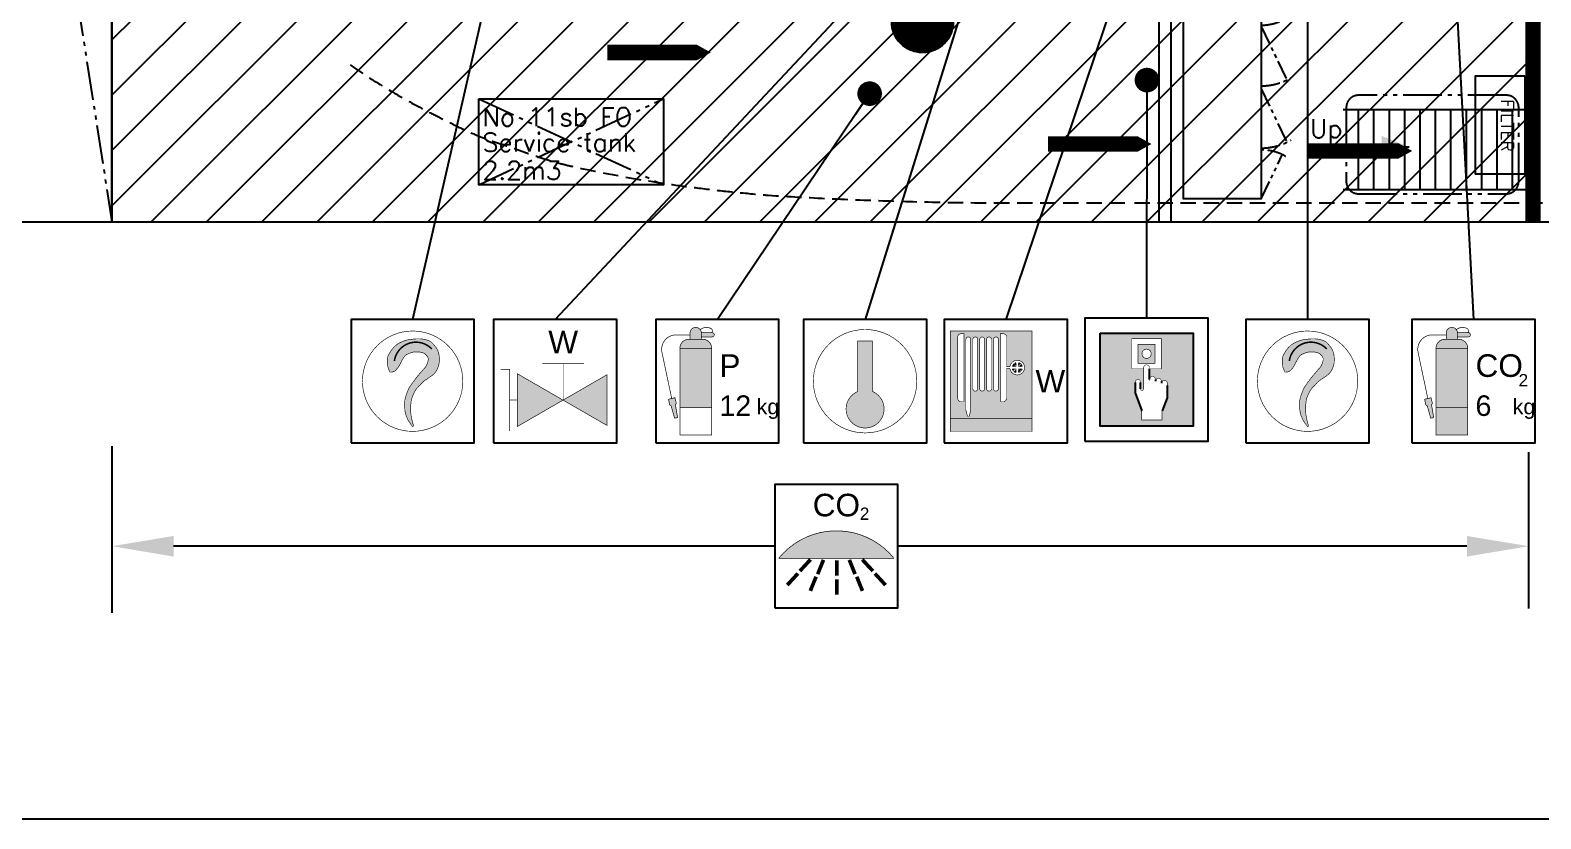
# Model space of a CAD drawing. Header units: millimetres. Extents: x 1084702 to 1166801, y 36632 to 124519.
# Drawn here: x 1097230 to 1109492, y 38184 to 44588 of the extents above; entities that cross this region are included whole.
import ezdxf
from ezdxf.enums import TextEntityAlignment as Align

# ---------------------------------------------------------------- set-up
doc = ezdxf.new("R2010")
doc.units = ezdxf.units.MM
doc.header["$LTSCALE"] = 250
for name, pattern in [('DASHED', [0.75, 0.5, -0.25]), ('PHANTOM', [2.1, 1.25, -0.2, 0.125, -0.2, 0.125, -0.2]), ('PHANTOM2', [1.25, 0.625, -0.125, 0.125, -0.125, 0.125, -0.125])]:
    doc.linetypes.add(name, pattern=pattern)
doc.layers.get('0').update_dxf_attribs({"color": 255})
for name, color, linetype in [('%posline', 240, 'Continuous'), ('%symbol', 1, 'Continuous'), ('S0CO1', 1, 'Continuous'), ('SAFECO1', 10, 'Continuous'), ('SAFECO2', 50, 'Continuous'), ('SAFECO253', 253, 'Continuous'), ('SAFECO3', 80, 'Continuous'), ('SAFECO7', 255, 'Continuous'), ('SAFETX1', 1, 'Continuous')]:
    doc.layers.add(name, color=color, linetype=linetype)
doc.styles.add('18', font='romans', dxfattribs={"height": 180})
doc.styles.add('ROMANS', font='ROMANS.shx', dxfattribs={"height": 100})
doc.styles.add('SYMBOL TXT', font='arial.ttf')
doc.dimstyles.new('dott', dxfattribs={"dimscale": 100, "dimtxt": 150, "dimasz": 0.01, "dimexe": 0.5, "dimexo": 1, "dimgap": 1, "dimtad": 1, "dimdsep": 46, "dimtxsty": 'ROMANS', "dimcen": 1.5, "dimclrd": 1, "dimclre": 1, "dimclrt": 2, "dimazin": 2, "dimtfac": 1, "dimtmove": 2, "dimatfit": 3, "dimldrblk": 'DOT', "dimfxl": 1, "dimtvp": 100, "dimtolj": 1, "dimarcsym": 0})
pattern_1 = [(90, (-22923.392, -82019.804), (-18.095804, 1e-15), [])]

# ---------------------------------------------------------------- blocks, each defined once
blk = doc.blocks.new('A.2.32CO2_SYMB')
at = {"layer": 'SAFECO253'}
h = blk.add_hatch(color=256, dxfattribs=at)
h.dxf.hatch_style = 1
edge = h.paths.add_edge_path()
edge.add_arc((0, 28), 723, 39.0733, 140.9267)
edge.add_line((-561, 483), (561, 483))
at = {"layer": 'SAFECO7', "lineweight": -3}
blk.add_lwpolyline([(-600, 0), (600, 0), (600, 1200), (-600, 1200)], close=True, dxfattribs=at)
at = {"layer": 'SAFECO7', "const_width": 6.68}
blk.add_lwpolyline([(561, 483, 0.47619), (-561, 483)], format="xyb", close=True, dxfattribs=at)
at = {"layer": 'SAFECO7', "const_width": 36}
for points in [[(-252, 470), (-356, 358)], [(-126, 467), (-182, 328)], [(5, 463), (5, 312)], [(126, 467), (182, 328)], [(252, 470), (356, 358)], [(-375, 334), (-479, 221)], [(-198, 303), (-254, 165)], [(5, 278), (5, 127)], [(198, 303), (254, 165)], [(375, 334), (479, 221)]]:
    blk.add_lwpolyline(points, dxfattribs=at)
at = {"layer": 'SAFECO7', "style": 'SYMBOL TXT'}
blk.add_text('CO', height=220, dxfattribs=at).set_placement((0, 1001), align=Align.MIDDLE_CENTER)
blk.add_text('2', height=120, dxfattribs=at).set_placement((228, 857))
at = {"layer": 'SAFETX1', "style": 'SYMBOL TXT'}
blk.add_attdef('CAP.', text='', height=200, dxfattribs=at).set_placement((0, 1341), align=Align.MIDDLE_CENTER)
blk = doc.blocks.new('A.2.15W_SYMB')
at = {"layer": 'SAFECO1'}
h = blk.add_hatch(color=256, dxfattribs=at)
h.dxf.hatch_style = 1
h.paths.add_polyline_path([(-369, 673), (-369, 158), (78, 416)])
at = {"layer": 'SAFECO3'}
h = blk.add_hatch(color=256, dxfattribs=at)
h.dxf.hatch_style = 1
h.paths.add_polyline_path([(505, 663), (78, 416), (505, 169)])
at = {"layer": 'SAFECO7', "lineweight": -3}
blk.add_lwpolyline([(-600, 0), (600, 0), (600, 1200), (-600, 1200)], close=True, dxfattribs=at)
at = {"layer": 'SAFECO7', "const_width": 6}
for points in [[(78, 771), (-126, 771)], [(78, 416), (78, 771)], [(78, 771), (281, 771)], [(-442, 116), (-442, 716), (-531, 716)], [(-369, 416), (-442, 416)]]:
    blk.add_lwpolyline(points, dxfattribs=at)
blk.add_lwpolyline([(505, 663), (505, 169), (-369, 673), (-369, 158)], close=True, dxfattribs=at)
at = {"layer": 'SAFECO7', "style": 'SYMBOL TXT'}
blk.add_text('W', height=220, dxfattribs=at).set_placement((78, 981), align=Align.MIDDLE_CENTER)
blk = doc.blocks.new('A.2.27W_SYMB')
at = {"layer": 'SAFECO1'}
h = blk.add_hatch(color=256, dxfattribs=at)
h.dxf.hatch_style = 1
h.paths.add_polyline_path([(-540, 238), (255, 238), (255, 1090), (-540, 1090)])
edge = h.paths.add_edge_path(flags=16)
edge.add_line((-373, 256), (-358, 256))
edge.add_line((-358, 256), (-342, 320))
edge.add_line((-342, 320), (-342, 1007))
edge.add_arc((-366, 1007), 24, 0, 180)
edge.add_line((-390, 1007), (-390, 320))
edge.add_line((-390, 320), (-373, 256))
edge = h.paths.add_edge_path(flags=16)
edge.add_line((-469, 432), (-469, 1032))
edge.add_arc((-439, 1032), 30, 90, 180, ccw=False)
edge.add_line((-439, 1062), (-409, 1062))
edge.add_line((-409, 1062), (-409, 402))
edge.add_line((-409, 402), (-439, 402))
edge.add_arc((-439, 432), 30, 180, 270, ccw=False)
edge = h.paths.add_edge_path(flags=16)
edge.add_line((-207, 527), (-207, 1007))
edge.add_arc((-231, 1007), 24, 0, 180)
edge.add_line((-255, 1007), (-255, 527))
edge.add_arc((-231, 527), 24, 180, 360)
edge = h.paths.add_edge_path(flags=16)
edge.add_line((-140, 527), (-140, 1007))
edge.add_arc((-164, 1007), 24, 0, 180)
edge.add_line((-188, 1007), (-188, 527))
edge.add_arc((-164, 527), 24, 180, 360)
edge = h.paths.add_edge_path(flags=16)
edge.add_line((-54, 402), (-24, 402))
edge.add_arc((-24, 432), 30, 270, 360)
edge.add_line((6, 432), (6, 723))
edge.add_line((6, 723), (40, 723))
edge.add_arc((112, 732), 72, 187.6623, 532.3377)
edge.add_line((40, 742), (6, 742))
edge.add_line((6, 742), (6, 1032))
edge.add_arc((-24, 1032), 30, 0, 90)
edge.add_line((-24, 1062), (-54, 1062))
edge.add_line((-54, 1062), (-54, 402))
edge = h.paths.add_edge_path(flags=16)
edge.add_line((-274, 527), (-274, 1007))
edge.add_arc((-298, 1007), 24, 0, 180)
edge.add_line((-322, 1007), (-322, 527))
edge.add_arc((-298, 527), 24, 180, 360)
edge = h.paths.add_edge_path(flags=16)
edge.add_line((-121, 1007), (-121, 527))
edge.add_arc((-97, 527), 24, 180, 360)
edge.add_line((-73, 527), (-73, 1007))
edge.add_arc((-97, 1007), 24, 0, 180)
at = {"layer": 'SAFECO3'}
h = blk.add_hatch(color=256, dxfattribs=at)
h.dxf.hatch_style = 1
h.paths.add_polyline_path([(-540, 238), (-540, 110), (255, 110), (255, 238)])
at = {"layer": 'SAFECO7'}
h = blk.add_hatch(dxfattribs=at)
h.set_pattern_fill('_USER', color=256, scale=24, angle=45, pattern_type=0)
h.set_pattern_definition([(45, (-6674.275, -55859.614), (-16.970563, 16.970563), [])])
edge = h.paths.add_edge_path()
edge.add_line((124, 684), (124, 720))
edge.add_line((124, 720), (160, 720))
edge.add_arc((112, 732), 50.1, 284.3786, 345.4006, ccw=False)
edge = h.paths.add_edge_path()
edge.add_arc((112, 732), 50.1, 14.5994, 75.6214)
edge.add_line((124, 781), (124, 745))
edge.add_line((124, 745), (160, 745))
edge = h.paths.add_edge_path()
edge.add_arc((112, 732), 50.1, 104.3786, 165.4006)
edge.add_line((63, 745), (99, 745))
edge.add_line((99, 745), (99, 781))
edge = h.paths.add_edge_path()
edge.add_arc((112, 732), 50.1, 194.5994, 255.6214, ccw=False)
edge.add_line((63, 720), (99, 720))
edge.add_line((99, 720), (99, 684))
at = {"layer": 'SAFECO7', "lineweight": -3}
blk.add_lwpolyline([(-600, 0), (600, 0), (600, 1200), (-600, 1200)], close=True, dxfattribs=at)
at = {"layer": 'SAFECO7', "const_width": 6}
for points in [[(-540, 238), (255, 238), (255, 1090), (-540, 1090)], [(255, 110), (255, 238), (-540, 238), (-540, 110)]]:
    blk.add_lwpolyline(points, close=True, dxfattribs=at)
for points in [[(-469, 432), (-469, 1032, -0.414214), (-439, 1062), (-409, 1062), (-409, 402), (-439, 402, -0.414214)], [(-373, 256), (-358, 256), (-342, 320), (-342, 1007, 1), (-390, 1007), (-390, 320)], [(-274, 527), (-274, 1007, 1), (-322, 1007), (-322, 527, 1)], [(-207, 527), (-207, 1007, 1), (-255, 1007), (-255, 527, 1)], [(-140, 527), (-140, 1007, 1), (-188, 1007), (-188, 527, 1)], [(-121, 1007), (-121, 527, 1), (-73, 527), (-73, 1007, 1)], [(-54, 402), (-24, 402, 0.414214), (6, 432), (6, 723), (40, 723, 14.933034), (40, 742), (6, 742), (6, 1032, 0.414214), (-24, 1062), (-54, 1062)], [(99, 781, 0.272735), (63, 745), (99, 745)], [(160, 745, 0.272735), (124, 781), (124, 745)], [(99, 684, -0.272735), (63, 720), (99, 720)], [(124, 684), (124, 720), (160, 720, -0.272735)]]:
    blk.add_lwpolyline(points, format="xyb", close=True, dxfattribs=at)
at = {"layer": 'SAFECO7', "style": 'SYMBOL TXT'}
blk.add_text('W', height=220, dxfattribs=at).set_placement((433, 600), align=Align.MIDDLE_CENTER)
at = {"layer": 'SAFETX1', "style": 'SYMBOL TXT'}
blk.add_attdef('LENGTH', text='', height=200, dxfattribs=at).set_placement((746, 600), align=Align.MIDDLE_LEFT)
blk = doc.blocks.new('A.2.28P_SYMB')
at = {"layer": 'SAFECO1'}
h = blk.add_hatch(color=256, dxfattribs=at)
h.dxf.hatch_style = 1
h.paths.add_polyline_path([(-137, 1008), (-284, 1008, 0.403094), (-365, 920), (-56, 920, 0.403094)])
h.paths.add_polyline_path([(-56, 920), (-365, 920), (-365, 342), (-56, 342)])
at = {"layer": 'SAFECO7'}
h = blk.add_hatch(color=256, dxfattribs=at)
h.dxf.hatch_style = 1
h.paths.add_polyline_path([(-51, 1073), (-156, 1073, -0.018519), (-156, 1069), (-156, 1032), (-51, 1032, 1)])
h.paths.add_polyline_path([(-156, 1069, 1), (-266, 1069), (-266, 1008), (-156, 1008)])
h.paths.add_polyline_path([(-400, 384), (-409, 371), (-387, 245), (-417, 240), (-451, 361), (-465, 369), (-476, 424), (-445, 431), (-414, 439)])
at = {"layer": 'SAFECO7', "lineweight": -3}
blk.add_lwpolyline([(-600, 0), (600, 0), (600, 1200), (-600, 1200)], close=True, dxfattribs=at)
at = {"layer": 'SAFECO7', "const_width": 6.68}
for points in [[(-445, 431), (-540, 881, -0.452225), (-413, 1051), (-266, 1051)], [(-156, 1008), (-156, 1069, 1), (-266, 1069), (-266, 1008)], [(-167, 1103), (-158, 1109, -0.258087), (-64, 1114, -0.513256), (-56, 1073)], [(-156, 1073), (-51, 1073, -1), (-51, 1032), (-156, 1032)]]:
    blk.add_lwpolyline(points, format="xyb", dxfattribs=at)
blk.add_lwpolyline([(-137, 1008), (-284, 1008, 0.403094), (-365, 920), (-56, 920, 0.403094)], format="xyb", close=True, dxfattribs=at)
blk.add_lwpolyline([(-56, 76), (-365, 76), (-365, 920), (-56, 920)], close=True, dxfattribs=at)
for points in [[(-388, 246), (-409, 371), (-400, 384), (-414, 439), (-445, 431), (-476, 424), (-465, 369), (-451, 361), (-417, 240), (-387, 245)], [(-56, 342), (-365, 342)]]:
    blk.add_lwpolyline(points, dxfattribs=at)
at = {"layer": 'SAFECO7', "style": 'SYMBOL TXT'}
for s, height, p in [('P', 220, (20, 576)), ('kg', 150, (382, 232))]:
    blk.add_text(s, height=height, dxfattribs=at).set_placement(p, align=Align.BOTTOM_LEFT)
blk.add_attdef('CAP.', text='', height=200, dxfattribs=at).set_placement((20, 202), align=Align.BOTTOM_LEFT)
blk = doc.blocks.new('A.2.28CO2_SYMB')
at = {"layer": 'SAFECO1'}
h = blk.add_hatch(color=256, dxfattribs=at)
h.dxf.hatch_style = 1
h.paths.add_polyline_path([(-137, 1008), (-284, 1008, 0.403094), (-365, 920), (-56, 920, 0.403094)])
h.paths.add_polyline_path([(-56, 920), (-365, 920), (-365, 342), (-56, 342)])
at = {"layer": 'SAFECO253'}
h = blk.add_hatch(color=256, dxfattribs=at)
h.dxf.hatch_style = 1
h.paths.add_polyline_path([(-56, 342), (-365, 342), (-365, 76), (-56, 76)])
at = {"layer": 'SAFECO7'}
h = blk.add_hatch(color=256, dxfattribs=at)
h.dxf.hatch_style = 1
h.paths.add_polyline_path([(-51, 1073), (-156, 1073, -0.018519), (-156, 1069), (-156, 1032), (-51, 1032, 1)])
h.paths.add_polyline_path([(-156, 1069, 1), (-266, 1069), (-266, 1008), (-156, 1008)])
h.paths.add_polyline_path([(-400, 384), (-409, 371), (-387, 245), (-417, 240), (-451, 361), (-465, 369), (-476, 424), (-445, 431), (-414, 439)])
at = {"layer": 'SAFECO7', "lineweight": -3}
blk.add_lwpolyline([(-600, 0), (600, 0), (600, 1200), (-600, 1200)], close=True, dxfattribs=at)
at = {"layer": 'SAFECO7', "const_width": 6.68}
for points in [[(-445, 431), (-540, 881, -0.452225), (-413, 1051), (-266, 1051)], [(-156, 1008), (-156, 1069, 1), (-266, 1069), (-266, 1008)], [(-167, 1103), (-158, 1109, -0.258087), (-64, 1114, -0.513256), (-56, 1073)], [(-156, 1073), (-51, 1073, -1), (-51, 1032), (-156, 1032)]]:
    blk.add_lwpolyline(points, format="xyb", dxfattribs=at)
blk.add_lwpolyline([(-137, 1008), (-284, 1008, 0.403094), (-365, 920), (-56, 920, 0.403094)], format="xyb", close=True, dxfattribs=at)
blk.add_lwpolyline([(-56, 76), (-365, 76), (-365, 920), (-56, 920)], close=True, dxfattribs=at)
for points in [[(-388, 246), (-409, 371), (-400, 384), (-414, 439), (-445, 431), (-476, 424), (-465, 369), (-451, 361), (-417, 240), (-387, 245)], [(-56, 342), (-365, 342)]]:
    blk.add_lwpolyline(points, dxfattribs=at)
at = {"layer": 'SAFECO7', "style": 'SYMBOL TXT'}
for s, height, p in [('CO', 220, (20, 576)), ('kg', 150, (382, 232))]:
    blk.add_text(s, height=height, dxfattribs=at).set_placement(p, align=Align.BOTTOM_LEFT)
blk.add_text('2', height=120, dxfattribs=at).set_placement((439, 550))
blk.add_attdef('CAP.', text='', height=200, dxfattribs=at).set_placement((20, 202), align=Align.BOTTOM_LEFT)
blk = doc.blocks.new('A.2.40_SYMB')
at = {"layer": 'SAFECO1'}
h = blk.add_hatch(color=256, dxfattribs=at)
h.paths.add_polyline_path([(453, 1053), (-453, 1053), (-453, 147), (453, 147)])
h.paths.add_polyline_path([(-144, 1000), (144, 1000), (144, 706), (29, 706), (29, 603, -1), (87, 603), (87, 586, -1), (144, 586), (144, 565, -1), (202, 565), (202, 424), (151, 296), (151, 207), (-47, 207), (-47, 296), (-110, 472), (-110, 573, -1.129147), (-59, 573), (-59, 508, 0.839168), (-29, 508), (-29, 706), (-144, 706)], flags=16)
h.paths.add_polyline_path([(-83, 944), (83, 944), (83, 761), (-83, 761)], flags=0)
h.paths.add_polyline_path([(0, 898, -1), (0, 808, -1)], flags=0)
at = {"layer": 'SAFECO7'}
for p, q in [((29, 603), (29, 706)), ((87, 603), (87, 586)), ((-110, 573), (-110, 472)), ((-110, 472), (-47, 296)), ((-59, 511), (-59, 573)), ((144, 586), (144, 565)), ((202, 544), (202, 424)), ((202, 424), (151, 296))]:
    blk.add_line(p, q, dxfattribs=at)
at = {"layer": 'SAFECO7', "lineweight": -3}
blk.add_lwpolyline([(-600, 0), (600, 0), (600, 1200), (-600, 1200)], close=True, dxfattribs=at)
at = {"layer": 'SAFECO7'}
blk.add_lwpolyline([(-453, 1053), (453, 1053), (453, 147), (-453, 147)], close=True, dxfattribs=at)
for points, const_width in [([(29, 589), (29, 706), (144, 706), (144, 1000), (-144, 1000), (-144, 706), (-29, 706), (-29, 508, -0.839168), (-59, 508), (-59, 573, 1.129147), (-110, 573), (-110, 472), (-47, 296), (-47, 207), (151, 207), (151, 296), (202, 424), (202, 565, 1), (144, 565), (144, 586, 1), (87, 586), (87, 603, 1), (29, 603)], 4.76), ([(-29, 706), (-29, 715, -1.026159), (29, 715), (29, 706), (144, 706), (144, 1000), (-144, 1000), (-144, 706)], 4.76), ([(0, 898, 1), (0, 808, 1), (0, 898, 1)], 6.26)]:
    blk.add_lwpolyline(points, format="xyb", dxfattribs=dict(at, const_width=const_width))
at = {"layer": 'SAFECO7', "const_width": 6.26}
blk.add_lwpolyline([(-83, 761), (83, 761), (83, 944), (-83, 944)], close=True, dxfattribs=at)
blk = doc.blocks.new('A.2.42_SYMB')
at = {"layer": 'SAFECO1'}
h = blk.add_hatch(color=256, dxfattribs=at)
h.dxf.hatch_style = 1
edge = h.paths.add_edge_path()
edge.add_line((71, 500), (71, 991))
edge.add_line((71, 991), (-71, 991))
edge.add_line((-71, 991), (-71, 500))
edge.add_arc((0, 329), 185, 112.519, 270)
edge.add_arc((0, 329), 185, 270, 427.481)
at = {"layer": 'SAFECO7', "lineweight": -3}
blk.add_lwpolyline([(-600, 0), (600, 0), (600, 1200), (-600, 1200)], close=True, dxfattribs=at)
at = {"layer": 'SAFECO7', "const_width": 6}
blk.add_lwpolyline([(0, 1104, 1), (0, 96, 1), (0, 1104)], format="xyb", dxfattribs=at)
blk.add_lwpolyline([(71, 500), (71, 991), (-71, 991), (-71, 500, 0.82054), (0, 144, 0.82054)], format="xyb", close=True, dxfattribs=at)
blk = doc.blocks.new('A.2.41_SYMB')
at = {"layer": 'SAFECO1'}
h = blk.add_hatch(color=256, dxfattribs=at)
h.dxf.hatch_style = 1
h.paths.add_polyline_path([(-220, 689), (-226, 701), (-232, 713), (-236, 724), (-240, 735), (-242, 746), (-244, 756), (-246, 766), (-246, 775), (-247, 784), (-247, 792), (-247, 800), (-247, 807), (-247, 814), (-246, 821), (-245, 827), (-244, 833), (-242, 838), (-240, 844), (-238, 849), (-236, 854), (-233, 859), (-230, 864), (-228, 868), (-225, 873), (-222, 878), (-219, 883), (-216, 888), (-213, 893), (-210, 898), (-206, 903), (-203, 907), (-199, 912), (-196, 917), (-192, 921), (-188, 926), (-184, 930), (-179, 934), (-175, 938), (-171, 942), (-167, 946), (-163, 949), (-159, 953), (-155, 956), (-150, 959), (-146, 962), (-142, 964), (-137, 967), (-133, 970), (-128, 972), (-123, 975), (-118, 977), (-113, 980), (-108, 982), (-102, 985), (-97, 987), (-92, 989), (-87, 991), (-82, 993), (-76, 995), (-71, 996), (-66, 998), (-60, 1000), (-54, 1001), (-48, 1003), (-41, 1004), (-34, 1005), (-26, 1006), (-19, 1007), (-11, 1009), (-3, 1009), (5, 1010), (13, 1011), (21, 1012), (28, 1012), (36, 1013), (43, 1013), (50, 1013), (58, 1013), (65, 1013), (72, 1013), (79, 1012), (86, 1012), (93, 1011), (99, 1010), (106, 1009), (113, 1008), (119, 1006), (126, 1005), (133, 1003), (139, 1001), (146, 999), (152, 997), (159, 994), (164, 992), (170, 989), (176, 985), (181, 982), (185, 978), (189, 974), (193, 970), (197, 966), (201, 962), (204, 958), (207, 955), (210, 951), (212, 948), (215, 945), (217, 942), (219, 940), (222, 937), (224, 933), (227, 930), (229, 926), (232, 922), (235, 918), (237, 913), (240, 908), (243, 903), (245, 898), (247, 893), (249, 887), (251, 881), (253, 875), (254, 868), (256, 862), (257, 855), (258, 848), (259, 841), (259, 834), (260, 826), (260, 819), (260, 811), (260, 804), (260, 796), (259, 789), (259, 782), (258, 776), (257, 769), (256, 763), (254, 757), (253, 751), (251, 746), (249, 740), (247, 734), (245, 729), (242, 723), (240, 718), (237, 712), (234, 707), (231, 702), (228, 697), (225, 692), (222, 688), (219, 684), (216, 680), (212, 676), (209, 673), (205, 669), (201, 665), (196, 662), (192, 658), (187, 654), (182, 650), (176, 647), (171, 643), (165, 639), (159, 635), (154, 631), (148, 627), (142, 623), (137, 620), (131, 616), (125, 612), (120, 608), (115, 604), (109, 600), (104, 596), (99, 591), (94, 586), (90, 581), (85, 576), (80, 572), (76, 567), (72, 562), (67, 558), (63, 554), (59, 550), (55, 545), (51, 541), (47, 537), (43, 533), (40, 529), (36, 524), (33, 520), (30, 515), (27, 510), (24, 505), (22, 501), (19, 496), (16, 491), (14, 486), (11, 481), (9, 476), (7, 471), (5, 466), (2, 461), (0, 456), (-2, 451), (-4, 446), (-5, 441), (-7, 436), (-9, 430), (-10, 425), (-12, 419), (-13, 413), (-14, 407), (-15, 400), (-16, 394), (-16, 387), (-17, 379), (-18, 372), (-18, 365), (-18, 357), (-19, 349), (-19, 341), (-19, 332), (-19, 324), (-19, 316), (-19, 308), (-18, 300), (-18, 292), (-17, 285), (-17, 278), (-16, 271), (-15, 265), (-13, 258), (-12, 252), (-11, 246), (-10, 241), (-9, 235), (-8, 229), (-6, 223), (-5, 218), (-4, 212), (-3, 207), (-2, 202), (-1, 198), (0, 193), (1, 189), (3, 186), (4, 182), (5, 179), (6, 177), (7, 174), (8, 172), (8, 170), (9, 167), (8, 165), (8, 164), (7, 162), (6, 161), (5, 159), (4, 159), (3, 158), (1, 158), (0, 159), (-1, 159), (-3, 160), (-4, 161), (-5, 163), (-7, 165), (-8, 167), (-10, 169), (-11, 171), (-13, 173), (-15, 175), (-16, 178), (-18, 181), (-20, 183), (-22, 186), (-24, 189), (-26, 192), (-28, 195), (-30, 198), (-32, 202), (-35, 205), (-37, 208), (-39, 212), (-41, 215), (-43, 219), (-45, 223), (-47, 227), (-49, 231), (-50, 235), (-52, 238), (-54, 242), (-56, 247), (-58, 251), (-60, 255), (-61, 259), (-63, 263), (-65, 268), (-66, 272), (-68, 276), (-69, 281), (-70, 286), (-71, 291), (-72, 296), (-73, 301), (-74, 307), (-75, 313), (-75, 319), (-76, 325), (-76, 332), (-77, 338), (-77, 345), (-77, 352), (-77, 358), (-78, 365), (-78, 371), (-78, 376), (-78, 382), (-78, 387), (-78, 392), (-78, 396), (-77, 401), (-77, 405), (-76, 410), (-76, 415), (-75, 419), (-74, 424), (-73, 429), (-72, 434), (-71, 438), (-69, 443), (-68, 448), (-66, 453), (-65, 458), (-63, 463), (-61, 467), (-60, 472), (-58, 477), (-56, 482), (-54, 488), (-52, 493), (-50, 498), (-48, 503), (-46, 509), (-44, 514), (-42, 520), (-39, 526), (-36, 531), (-33, 537), (-29, 543), (-26, 549), (-22, 554), (-18, 560), (-14, 565), (-10, 571), (-7, 576), (-3, 581), (0, 585), (3, 590), (7, 594), (10, 598), (13, 602), (16, 607), (19, 611), (22, 615), (26, 620), (29, 625), (33, 629), (36, 634), (40, 638), (44, 643), (47, 648), (51, 652), (55, 657), (59, 661), (63, 666), (66, 670), (70, 674), (73, 678), (77, 682), (80, 686), (83, 689), (86, 693), (88, 696), (91, 699), (94, 703), (97, 706), (100, 710), (103, 713), (107, 717), (110, 720), (113, 724), (116, 728), (120, 731), (123, 735), (126, 739), (128, 743), (131, 747), (133, 751), (135, 755), (137, 759), (139, 763), (140, 767), (142, 771), (143, 775), (145, 779), (146, 782), (147, 786), (148, 790), (149, 793), (150, 796), (151, 799), (151, 802), (152, 805), (152, 808), (152, 811), (152, 814), (152, 816), (152, 819), (152, 821), (151, 824), (150, 827), (149, 829), (148, 832), (146, 835), (145, 838), (143, 840), (141, 843), (140, 846), (138, 848), (135, 851), (133, 853), (131, 856), (128, 858), (126, 860), (123, 863), (120, 865), (117, 867), (114, 869), (111, 871), (108, 873), (104, 875), (101, 877), (97, 878), (93, 879), (89, 881), (84, 882), (80, 882), (75, 883), (70, 884), (65, 884), (60, 885), (55, 885), (49, 885), (44, 885), (38, 885), (33, 885), (27, 885), (22, 885), (18, 885), (13, 884), (9, 884), (5, 883), (1, 882), (-2, 882), (-6, 881), (-9, 880), (-13, 878), (-17, 877), (-21, 876), (-24, 874), (-28, 873), (-32, 871), (-36, 869), (-40, 868), (-44, 866), (-48, 864), (-51, 863), (-55, 861), (-58, 859), (-62, 858), (-65, 855), (-68, 853), (-71, 851), (-74, 848), (-77, 844), (-80, 841), (-82, 837), (-85, 833), (-88, 829), (-90, 825), (-93, 821), (-96, 816), (-98, 812), (-101, 807), (-104, 803), (-106, 798), (-109, 793), (-111, 789), (-114, 784), (-116, 779), (-119, 775), (-121, 770), (-123, 765), (-125, 761), (-128, 756), (-130, 752), (-132, 748), (-135, 744), (-137, 740), (-140, 737), (-142, 733), (-145, 730), (-148, 726), (-151, 723), (-153, 720), (-156, 716), (-159, 713), (-162, 710), (-165, 707), (-168, 704), (-172, 701), (-175, 698), (-180, 696), (-184, 694), (-189, 692), (-194, 690), (-199, 689), (-204, 689), (-210, 688), (-215, 688)])
at = {"layer": 'SAFECO7', "lineweight": -3}
blk.add_lwpolyline([(-600, 0), (600, 0), (600, 1200), (-600, 1200)], close=True, dxfattribs=at)
at = {"layer": 'SAFECO7'}
for points, const_width in [([(0, 1089, 1), (0, 111, 1), (0, 1089, 1)], 6), ([(-178, 796, -0.606738), (-178, 796, -0.629433), (187, 914, -0.299862)], 15)]:
    blk.add_lwpolyline(points, format="xyb", dxfattribs=dict(at, const_width=const_width))
at = {"layer": 'SAFECO7', "const_width": 6}
blk.add_lwpolyline([(-220, 689), (-226, 701), (-232, 713), (-236, 724), (-240, 735), (-242, 746), (-244, 756), (-246, 766), (-246, 775), (-247, 784), (-247, 792), (-247, 800), (-247, 807), (-247, 814), (-246, 821), (-245, 827), (-244, 833), (-242, 838), (-240, 844), (-238, 849), (-236, 854), (-233, 859), (-230, 864), (-228, 868), (-225, 873), (-222, 878), (-219, 883), (-216, 888), (-213, 893), (-210, 898), (-206, 903), (-203, 907), (-199, 912), (-196, 917), (-192, 921), (-188, 926), (-184, 930), (-179, 934), (-175, 938), (-171, 942), (-167, 946), (-163, 949), (-159, 953), (-155, 956), (-150, 959), (-146, 962), (-142, 964), (-137, 967), (-133, 970), (-128, 972), (-123, 975), (-118, 977), (-113, 980), (-108, 982), (-102, 985), (-97, 987), (-92, 989), (-87, 991), (-82, 993), (-76, 995), (-71, 996), (-66, 998), (-60, 1000), (-54, 1001), (-48, 1003), (-41, 1004), (-34, 1005), (-26, 1006), (-19, 1007), (-11, 1009), (-3, 1009), (5, 1010), (13, 1011), (21, 1012), (28, 1012), (36, 1013), (43, 1013), (50, 1013), (58, 1013), (65, 1013), (72, 1013), (79, 1012), (86, 1012), (93, 1011), (99, 1010), (106, 1009), (113, 1008), (119, 1006), (126, 1005), (133, 1003), (139, 1001), (146, 999), (152, 997), (159, 994), (164, 992), (170, 989), (176, 985), (181, 982), (185, 978), (189, 974), (193, 970), (197, 966), (201, 962), (204, 958), (207, 955), (210, 951), (212, 948), (215, 945), (217, 942), (219, 940), (222, 937), (224, 933), (227, 930), (229, 926), (232, 922), (235, 918), (237, 913), (240, 908), (243, 903), (245, 898), (247, 893), (249, 887), (251, 881), (253, 875), (254, 868), (256, 862), (257, 855), (258, 848), (259, 841), (259, 834), (260, 826), (260, 819), (260, 811), (260, 804), (260, 796), (259, 789), (259, 782), (258, 776), (257, 769), (256, 763), (254, 757), (253, 751), (251, 746), (249, 740), (247, 734), (245, 729), (242, 723), (240, 718), (237, 712), (234, 707), (231, 702), (228, 697), (225, 692), (222, 688), (219, 684), (216, 680), (212, 676), (209, 673), (205, 669), (201, 665), (196, 662), (192, 658), (187, 654), (182, 650), (176, 647), (171, 643), (165, 639), (159, 635), (154, 631), (148, 627), (142, 623), (137, 620), (131, 616), (125, 612), (120, 608), (115, 604), (109, 600), (104, 596), (99, 591), (94, 586), (90, 581), (85, 576), (80, 572), (76, 567), (72, 562), (67, 558), (63, 554), (59, 550), (55, 545), (51, 541), (47, 537), (43, 533), (40, 529), (36, 524), (33, 520), (30, 515), (27, 510), (24, 505), (22, 501), (19, 496), (16, 491), (14, 486), (11, 481), (9, 476), (7, 471), (5, 466), (2, 461), (0, 456), (-2, 451), (-4, 446), (-5, 441), (-7, 436), (-9, 430), (-10, 425), (-12, 419), (-13, 413), (-14, 407), (-15, 400), (-16, 394), (-16, 387), (-17, 379), (-18, 372), (-18, 365), (-18, 357), (-19, 349), (-19, 341), (-19, 332), (-19, 324), (-19, 316), (-19, 308), (-18, 300), (-18, 292), (-17, 285), (-17, 278), (-16, 271), (-15, 265), (-13, 258), (-12, 252), (-11, 246), (-10, 241), (-9, 235), (-8, 229), (-6, 223), (-5, 218), (-4, 212), (-3, 207), (-2, 202), (-1, 198), (0, 193), (1, 189), (3, 186), (4, 182), (5, 179), (6, 177), (7, 174), (8, 172), (8, 170), (9, 167), (8, 165), (8, 164), (7, 162), (6, 161), (5, 159), (4, 159), (3, 158), (1, 158), (0, 159), (-1, 159), (-3, 160), (-4, 161), (-5, 163), (-7, 165), (-8, 167), (-10, 169), (-11, 171), (-13, 173), (-15, 175), (-16, 178), (-18, 181), (-20, 183), (-22, 186), (-24, 189), (-26, 192), (-28, 195), (-30, 198), (-32, 202), (-35, 205), (-37, 208), (-39, 212), (-41, 215), (-43, 219), (-45, 223), (-47, 227), (-49, 231), (-50, 235), (-52, 238), (-54, 242), (-56, 247), (-58, 251), (-60, 255), (-61, 259), (-63, 263), (-65, 268), (-66, 272), (-68, 276), (-69, 281), (-70, 286), (-71, 291), (-72, 296), (-73, 301), (-74, 307), (-75, 313), (-75, 319), (-76, 325), (-76, 332), (-77, 338), (-77, 345), (-77, 352), (-77, 358), (-78, 365), (-78, 371), (-78, 376), (-78, 382), (-78, 387), (-78, 392), (-78, 396), (-77, 401), (-77, 405), (-76, 410), (-76, 415), (-75, 419), (-74, 424), (-73, 429), (-72, 434), (-71, 438), (-69, 443), (-68, 448), (-66, 453), (-65, 458), (-63, 463), (-61, 467), (-60, 472), (-58, 477), (-56, 482), (-54, 488), (-52, 493), (-50, 498), (-48, 503), (-46, 509), (-44, 514), (-42, 520), (-39, 526), (-36, 531), (-33, 537), (-29, 543), (-26, 549), (-22, 554), (-18, 560), (-14, 565), (-10, 571), (-7, 576), (-3, 581), (0, 585), (3, 590), (7, 594), (10, 598), (13, 602), (16, 607), (19, 611), (22, 615), (26, 620), (29, 625), (33, 629), (36, 634), (40, 638), (44, 643), (47, 648), (51, 652), (55, 657), (59, 661), (63, 666), (66, 670), (70, 674), (73, 678), (77, 682), (80, 686), (83, 689), (86, 693), (88, 696), (91, 699), (94, 703), (97, 706), (100, 710), (103, 713), (107, 717), (110, 720), (113, 724), (116, 728), (120, 731), (123, 735), (126, 739), (128, 743), (131, 747), (133, 751), (135, 755), (137, 759), (139, 763), (140, 767), (142, 771), (143, 775), (145, 779), (146, 782), (147, 786), (148, 790), (149, 793), (150, 796), (151, 799), (151, 802), (152, 805), (152, 808), (152, 811), (152, 814), (152, 816), (152, 819), (152, 821), (151, 824), (150, 827), (149, 829), (148, 832), (146, 835), (145, 838), (143, 840), (141, 843), (140, 846), (138, 848), (135, 851), (133, 853), (131, 856), (128, 858), (126, 860), (123, 863), (120, 865), (117, 867), (114, 869), (111, 871), (108, 873), (104, 875), (101, 877), (97, 878), (93, 879), (89, 881), (84, 882), (80, 882), (75, 883), (70, 884), (65, 884), (60, 885), (55, 885), (49, 885), (44, 885), (38, 885), (33, 885), (27, 885), (22, 885), (18, 885), (13, 884), (9, 884), (5, 883), (1, 882), (-2, 882), (-6, 881), (-9, 880), (-13, 878), (-17, 877), (-21, 876), (-24, 874), (-28, 873), (-32, 871), (-36, 869), (-40, 868), (-44, 866), (-48, 864), (-51, 863), (-55, 861), (-58, 859), (-62, 858), (-65, 855), (-68, 853), (-71, 851), (-74, 848), (-77, 844), (-80, 841), (-82, 837), (-85, 833), (-88, 829), (-90, 825), (-93, 821), (-96, 816), (-98, 812), (-101, 807), (-104, 803), (-106, 798), (-109, 793), (-111, 789), (-114, 784), (-116, 779), (-119, 775), (-121, 770), (-123, 765), (-125, 761), (-128, 756), (-130, 752), (-132, 748), (-135, 744), (-137, 740), (-140, 737), (-142, 733), (-145, 730), (-148, 726), (-151, 723), (-153, 720), (-156, 716), (-159, 713), (-162, 710), (-165, 707), (-168, 704), (-172, 701), (-175, 698), (-180, 696), (-184, 694), (-189, 692), (-194, 690), (-199, 689), (-204, 689), (-210, 688), (-215, 688), (-220, 689)], dxfattribs=at)
blk = doc.blocks.new('S.4.22B_SYMB')
at = {"layer": 'SAFECO2'}
h = blk.add_hatch(dxfattribs=at)
h.set_pattern_fill('_USER', color=256, scale=18.095804, style=0, pattern_type=0)
h.set_pattern_definition([(0, (-22923.392, -82019.804), (0, 18.095804), [])])
h.paths.add_polyline_path([(212, 212, 0.414214), (-212, 212), (0, 0)])
h.paths.add_polyline_path([(212, -212), (0, 0), (-212, -212, 0.414214)])
at = {"layer": 'SAFECO7'}
h = blk.add_hatch(dxfattribs=at)
h.set_pattern_fill('_USER', color=256, scale=18.095804, angle=90, style=0, pattern_type=0)
h.set_pattern_definition(pattern_1)
edge = h.paths.add_edge_path()
edge.add_line((0, 0), (-212, 212))
edge.add_arc((0, 0), 300, 135, 225)
edge.add_line((-212, -212), (0, 0))
h = blk.add_hatch(dxfattribs=at)
h.set_pattern_fill('_USER', color=256, scale=18.095804, angle=90, style=0, pattern_type=0)
h.set_pattern_definition(pattern_1)
edge = h.paths.add_edge_path()
edge.add_line((0, 0), (212, -212))
edge.add_arc((0, 0), 300, 315, 405)
edge.add_line((212, 212), (0, 0))
for p, q in [((0, 0), (-212, 212)), ((-300, 0), (-300, 0)), ((0, 0), (-212, -212))]:
    blk.add_line(p, q, dxfattribs=at)
at = {"layer": 'SAFECO7', "const_width": 9.05}
blk.add_lwpolyline([(-300, 0, 2.414243), (0, 300, 0.414213)], format="xyb", close=True, dxfattribs=at)
for points in [[(212, 212), (0, 0), (-212, -212)], [(212, -212), (0, 0), (-212, 212)]]:
    blk.add_lwpolyline(points, dxfattribs=at)
at = {"layer": 'SAFECO7'}
blk.add_circle((0, 0), 300, dxfattribs=at)
for start, end in [(135, 225), (315, 45)]:
    blk.add_arc((0, 0), 300, start, end, dxfattribs=at)
blk = doc.blocks.new('A.3.1_SYMB')
at = {"layer": 'SAFECO3'}
blk.add_lwpolyline([(0, 0, 0, 360, 0), (-324, 0, 150, 150, 0), (-1008, 0, 150, 150, 0)], format="xyseb", dxfattribs=at)
blk = doc.blocks.new('_Dot')
at = {"color": 0, "linetype": 'ByBlock', "lineweight": -2}
blk.add_line((-0.5, 0), (-1, 0), dxfattribs=at)
at = {"color": 0, "linetype": 'ByBlock', "const_width": 0.5}
blk.add_lwpolyline([(-0.25, 0, 1), (0.25, 0, 1)], format="xyb", close=True, dxfattribs=at)
blk = doc.blocks.new('A$C2DB515CC')
for p, q in [((174, 3), (-1325, 3)), ((-1200, -647), (-1200, 3)), ((-1075, -647), (-1075, 3)), ((-950, -647), (-950, 3)), ((-825, -647), (-825, 3)), ((-700, -647), (-700, 3)), ((-575, -647), (-575, 3)), ((-450, -647), (-450, 3)), ((-325, -647), (-325, 3)), ((-200, -647), (-200, 3)), ((-75, -647), (-75, 3)), ((50, -647), (50, 3)), ((174, -647), (-1325, -647))]:
    blk.add_line(p, q)
blk = doc.blocks.new('A$C244A5055')
at = {"linetype": 'PHANTOM2'}
for p, q in [((0, 0), (359, 173)), ((410, 0), (845, 209)), ((915, 0), (1349, 209)), ((1810, 0), (1451, 173))]:
    blk.add_line(p, q, dxfattribs=at)
blk.add_lwpolyline([(0, 0), (1810, 0), (1810, -630), (0, -630)], close=True)
for centre, radius, start, end in [((410, 0), 482, 0, 30.7031), ((915, 0), 482, 0, 30.7031), ((0, 0), 399, 0, 30.3954), ((1810, 0), 399, 149.6046, 180)]:
    blk.add_arc(centre, radius, start, end, dxfattribs=at)
blk = doc.blocks.new('filter2')
blk.add_lwpolyline([(54591, -3620), (55391, -3620), (55391, -4020), (54591, -4020)], close=True)
at = {"style": '18'}
blk.add_text('FILTER', height=100, dxfattribs=at).set_placement((54997, -3811), align=Align.CENTER)
blk = doc.blocks.new('BL_1-deck_B4_2')
at = {"linetype": 'PHANTOM'}
for p, q in [((78630, 20884), (80130, 11284)), ((83108, 12284), (84608, 11584)), ((83108, 11584), (84608, 12284))]:
    blk.add_line(p, q, dxfattribs=at)
for p, q in [((80130, 11284), (80130, 20884)), ((91630, 20884), (91630, 11284)), ((90660, 11891), (89882, 11891))]:
    blk.add_line(p, q)
for points in [[(88630, 11284), (88630, 17959), (91630, 17959)], [(88730, 11284), (88730, 17859), (91630, 17859)]]:
    blk.add_lwpolyline(points)
at = {"linetype": 'DASHED', "flags": 128}
for points in [[(82063, 12559, 0.01676), (82376, 12357, 0.011782), (82630, 12214, 0.005104), (82756, 12148, 0.003045), (82884, 12084, 0.005216), (83005, 12025, 0.016582), (83130, 11972, 0.014989), (83260, 11926, -0.004546), (83391, 11882, -0.004963), (83510, 11840, 0.009734), (83630, 11799, 0.023245), (83878, 11732, 0.007161), (84130, 11680, 0.003831), (84379, 11634, 0.006535), (84630, 11594, 0.006518), (84879, 11560, 0.003916), (85130, 11531, 0.003955), (85379, 11507, 0.002051), (85458, 11500, 0.01571), (87442, 11438), (88380, 11438)], [(88430, 11438), (92510, 11438, 0.008135), (93380, 11455)]]:
    blk.add_lwpolyline(points, format="xyb", dxfattribs=at)
blk.add_lwpolyline([(83108, 12284), (84608, 12284), (84608, 11584), (83108, 11584)], close=True)
at = {"linetype": 'PHANTOM'}
blk.add_lwpolyline([(90250, 11512), (91450, 11512, 0.414214), (91550, 11612), (91550, 12212, 0.414214), (91450, 12312), (90250, 12312, 0.414214), (90150, 12212), (90150, 11612, 0.414214)], format="xyb", close=True, dxfattribs=at)
at = {"flags": 128}
for points in [[(73630, 11284), (88380, 11284)], [(88380, 11284), (93380, 11284)]]:
    blk.add_lwpolyline(points, dxfattribs=at)
blk.add_solid([(90437, 11982), (90660, 11891), (90437, 11800)])
at = {"rotation": 270}
for name, p in [('A$C244A5055', (89458, 13280)), ('filter2', (95219, 67062))]:
    blk.add_blockref(name, p, dxfattribs=at)
blk.add_blockref('A$C2DB515CC', (91450, 12191))
at = {"style": '18'}
for s, p in [('No 11sb FO', (83138, 12061)), ('Up', (89855, 11967)), ('Service tank', (83138, 11854)), ('2.2m3', (83138, 11627))]:
    blk.add_text(s, height=150, dxfattribs=at).set_placement(p)

msp = doc.modelspace()

# ---------------------------------------------------------------- hatches: boundary and pattern name
at = {"layer": '%symbol', "true_color": 0x939598}
h = msp.add_hatch(dxfattribs=at)
h.set_pattern_fill('ANSI31', color=252, scale=100)
h.paths.add_polyline_path([(1097893, 52632), (1097893, 43032), (1109393, 43032), (1109393, 52632)])

# ---------------------------------------------------------------- linework, layer by layer
at = {"layer": '%posline', "linetype": 'ByBlock'}
for p, q in [((1097893, 41210), (1097893, 39858)), ((1109393, 41163), (1109393, 39892)), ((1103274, 40398), (1098393, 40398)), ((1108893, 40398), (1104274, 40398))]:
    msp.add_line(p, q, dxfattribs=at)
for points in [[(1098393, 40481), (1098393, 40314), (1097893, 40398)], [(1108893, 40481), (1108893, 40314), (1109393, 40398)]]:
    msp.add_solid(points, dxfattribs=at)
at = {"layer": '%symbol', "color": 252, "true_color": 0x939598}
msp.add_lwpolyline([(1097893, 52632), (1097893, 43032), (1109393, 43032), (1109393, 52632)], close=True, dxfattribs=at)
at = {"layer": 'S0CO1', "color": 6}
msp.add_line((1085898, 38184), (1164926, 38184), dxfattribs=at)
at = {"layer": 'SAFECO1', "const_width": 125}
msp.add_lwpolyline([(1109429, 43032), (1109429, 52632)], dxfattribs=at)

# ---------------------------------------------------------------- block references
at = {"layer": '%symbol', "xscale": 0.8333333333329453, "yscale": 0.8333333333329453, "zscale": 0.8333333333329453}
for name, p in [('S.4.22B_SYMB', (1104473, 44657)), ('A.3.1_SYMB', (1102755, 44407)), ('A.3.1_SYMB', (1106332, 43664)), ('A.3.1_SYMB', (1108449, 43608)), ('A.2.41_SYMB', (1100334, 41238)), ('A.2.15W_SYMB', (1101491, 41238)), ('A.2.42_SYMB', (1104007, 41238)), ('A.2.27W_SYMB', (1105150, 41238)), ('A.2.40_SYMB', (1106292, 41250)), ('A.2.41_SYMB', (1107599, 41238)), ('A.2.32CO2_SYMB', (1103774, 39898))]:
    msp.add_blockref(name, p, dxfattribs=at)
at = {"layer": '%symbol'}
ref = msp.add_blockref('A.2.28P_SYMB', (1102808, 41238), dxfattribs=dict(at, xscale=0.8333333333329453, yscale=0.8333333333329453, zscale=0.8333333333329453))
ref.add_attrib('CAP.', '12', dxfattribs={"layer": 'SAFETX1', "height": 166.7, "style": 'SYMBOL TXT'}).set_placement((1102824, 41406), align=Align.BOTTOM_LEFT)
ref = msp.add_blockref('A.2.28CO2_SYMB', (1108946, 41238), dxfattribs=dict(at, xscale=0.8333333333329453, yscale=0.8333333333329453, zscale=0.8333333333329453))
ref.add_attrib('CAP.', '6', dxfattribs={"layer": 'SAFETX1', "height": 167, "style": 'SYMBOL TXT'}).set_placement((1108962, 41406), align=Align.BOTTOM_LEFT)
msp.add_blockref('BL_1-deck_B4_2', (1017763, 31748))

# ---------------------------------------------------------------- leaders
at = {"layer": '%posline', "linetype": 'ByBlock'}
for points in [[(1101654, 48016), (1100334, 42238)], [(1106281, 47363), (1101491, 42238)], [(1108711, 46605), (1108946, 42238)], [(1107600, 45627), (1107599, 42238)], [(1104994, 45404), (1104007, 42238)], [(1106190, 45324), (1105150, 42238)], [(1106295, 44183), (1106292, 42250)], [(1104044, 44073), (1102808, 42238)]]:
    msp.add_leader(points, dimstyle='dott', override={"dimasz": 2, "dimgap": 1, "dimtad": 0, "dimclrd": 256}, dxfattribs=at)

doc.saveas('drawing.dxf')
